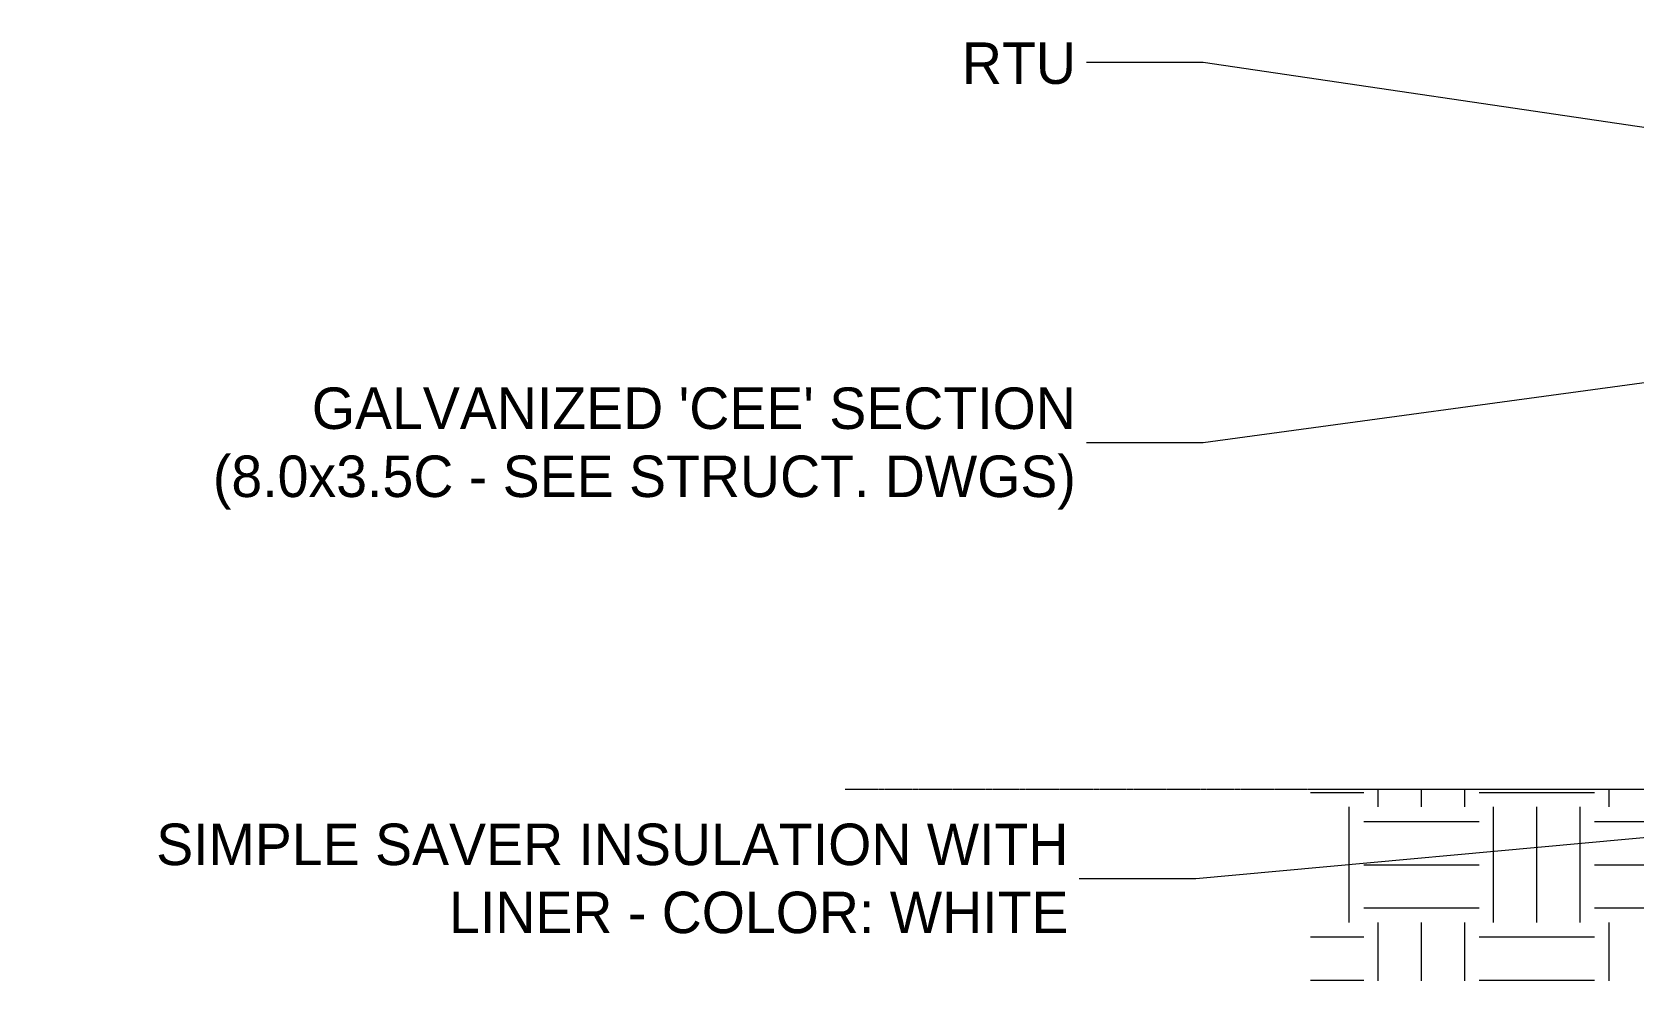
# Model space of a CAD drawing. Header units: inches. Extents: x -23565 to -21, y -324 to 853.
# Drawn here: x -23565 to -22899, y -80 to 315 of the extents above; entities that cross this region are included whole.
import ezdxf

# ---------------------------------------------------------------- set-up
doc = ezdxf.new("R2010")
doc.units = ezdxf.units.IN
doc.header["$MEASUREMENT"] = 0
doc.linetypes.add('Grid Line 1_2_', pattern=[0.875, 0.5, -0.125, 0.125, -0.125])
for name, color, linetype, lineweight in [('A-ANNO-IDEN', 131, 'Continuous', 9), ('A-FLOR-LEVL', 51, 'Continuous', 9), ('C-TOPO', 7, 'Continuous', 13)]:
    doc.layers.add(name, color=color, linetype=linetype, lineweight=lineweight)
doc.styles.add('Century Gothic', font='GOTHIC.TTF', dxfattribs={"height": 17.245342})

msp = doc.modelspace()

# ---------------------------------------------------------------- hatches: boundary and pattern name
at = {"layer": 'C-TOPO', "lineweight": 9}
h = msp.add_hatch(dxfattribs=at)
h.set_pattern_fill('FP_2', color=8, style=0, pattern_type=2)
h.set_pattern_definition([(0, (-21811.89, 94.61), (48, 48), [48, -48]), (0, (-21811.89, 112.61), (48, 48), [48, -48]), (0, (-21811.89, 130.61), (48, 48), [48, -48]), (90, (-21805.89, 136.61), (-48, 48), [48, -48]), (90, (-21787.89, 136.61), (-48, 48), [48, -48]), (90, (-21769.89, 136.61), (-48, 48), [48, -48])])
h.paths.add_polyline_path([(-20864.829, -79.68207), (-20554.959, -79.68207), (-20554.959, 0), (-20889.55281, 0), (-20889.55281, -36), (-20886.55281, -36), (-20886.55281, -48), (-20904.55281, -48), (-20904.55281, -36), (-20899.55281, -36), (-20899.55281, -6), (-22790.80281, -6), (-22790.80281, -36), (-22785.80281, -36), (-22785.80281, -48), (-22803.80281, -48), (-22803.80281, -36), (-22800.80281, -36), (-22800.80281, 0), (-23033.919, 0), (-23033.919, -79.68207), (-20886.55281, -79.68207)], flags=0)
h.paths.add_polyline_path([(-22535.60784, -24), (-22551.60784, -24), (-22551.60784, -12), (-22535.60784, -12)], flags=0)

# ---------------------------------------------------------------- linework, layer by layer
at = {"layer": 'A-ANNO-IDEN', "color": 153}
for p, q in [((-23078.54946, 302.09145), (-23131.47764, 302.09145)), ((-22443.68458, 208.51507), (-23078.54946, 302.09145)), ((-22694.94043, 196.29506), (-23078.58806, 144.0656)), ((-23078.58806, 144.0656), (-23131.51624, 144.0656)), ((-22477.16782, 18.22431), (-23081.64358, -37.23122)), ((-23081.64358, -37.23122), (-23134.57176, -37.23122))]:
    msp.add_line(p, q, dxfattribs=at)
at = {"layer": 'A-FLOR-LEVL', "linetype": 'Grid Line 1_2_'}
msp.add_line((-23227.3711, 0), (-20111.40408, 0), dxfattribs=at)
at = {"layer": 'C-TOPO'}
for p, q in [((-23033.919, 0), (-22942.67296, 0)), ((-22942.67296, 0), (-22800.80281, 0))]:
    msp.add_line(p, q, dxfattribs=at)
at = {"layer": 'C-TOPO', "color": 8, "lineweight": 9}
for p, q in [((-23033.919, 0), (-22942.67285, 0)), ((-22942.67285, 0), (-22800.80281, 0))]:
    msp.add_line(p, q, dxfattribs=at)

# ---------------------------------------------------------------- next in the draw order: texts
at = {"layer": 'A-ANNO-IDEN', "attachment_point": 3, "line_spacing_factor": 0.984117, "style": 'Century Gothic', "bg_fill": 3, "box_fill_scale": 1.25, "bg_fill_color": 0, "bg_fill_transparency": 0}
for s, insert, char_height, width in [('RTU', (-23131.47764, 310.47965), 17.245342, 47.52), ("GALVANIZED 'CEE' SECTION\\P(8.0x3.5C - SEE STRUCT. DWGS)", (-23131.51624, 167.02523), 17.2453416, 410.616), ('SIMPLE SAVER INSULATION WITH\\PLINER - COLOR: WHITE', (-23134.57176, -14.2716), 17.2453416, 426.6)]:
    msp.add_mtext(s, dxfattribs=dict(at, insert=insert, char_height=char_height, width=width))

doc.saveas('drawing.dxf')
